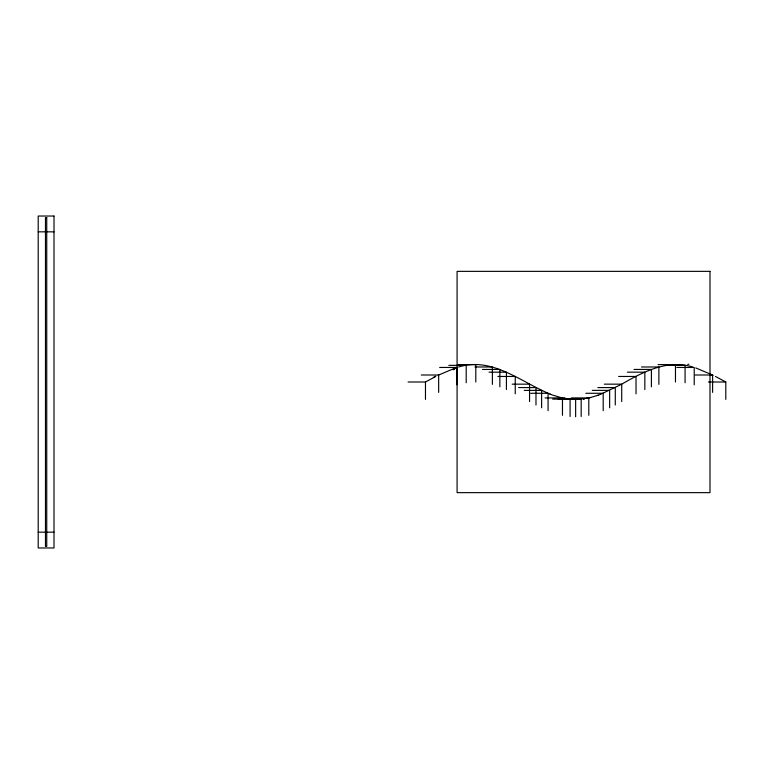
<?xml version="1.0" encoding="UTF-8"?>
<svg xmlns="http://www.w3.org/2000/svg" width="764" height="764" viewBox="0 0 764 764"><rect width="100%" height="100%" fill="white"/><g stroke="black" fill="none" stroke-linecap="round" stroke-linejoin="round"><path stroke-width="1.15" d="M408.081 382L425.472 382L435.776 376.471M621.562 384.244C642.763 372.058 667.545 359.051 692.614 366.987M620.97 384.569L600.666 394.291M438.278 375.2L455.22 368.028M598.155 395.217L590.648 397.49M456.49 367.627L457.416 367.341M458.658 366.987C492.465 356.473 521.334 382.382 550.605 394.291M589.579 397.748L585.644 398.541M584.651 398.693L558.245 399.391M38.2 231.836L54.005 231.836M458.41 364.609L475.8 364.609L475.8 382M658.081 364.609L675.471 364.609L675.471 382M448.812 365.354L466.202 365.354L466.202 382.735M667.679 365.354L685.069 365.354L685.069 382.735M474.998 366.987L492.388 366.987L492.388 384.378M641.493 366.987L658.883 366.987L658.883 384.378M439.663 367.455L457.053 367.455L457.053 384.836M676.828 367.455L694.218 367.455L694.218 384.836M482.476 369.442L499.857 369.442L499.857 386.832M634.024 369.442L651.405 369.442L651.405 386.832M489.046 372.173L506.427 372.173L506.427 389.554M627.454 372.173L644.835 372.173L644.835 389.554M421.279 375L438.66 375L438.66 392.39M695.221 375L712.602 375L712.602 392.39M497.851 376.461L515.242 376.461L515.242 393.842M618.639 376.461L636.03 376.461L636.03 393.842M708.409 382L725.8 382L725.8 399.391M512.166 384.158L529.557 384.158L529.557 401.549M604.324 384.158L621.715 384.158L621.715 401.549M518.603 387.577L535.984 387.577L535.984 404.968M597.897 387.577L615.287 387.577L615.287 404.968M524.238 390.385L541.619 390.385L541.619 407.775M592.262 390.385L609.643 390.385L609.643 407.775M530.684 393.279L548.074 393.279L548.074 410.669M585.816 393.279L603.197 393.279L603.197 410.669M545.085 397.92L562.466 397.92L562.466 415.31M571.415 397.92L588.796 397.92L588.796 415.31M552.697 399.123L581.184 399.123L581.184 416.514M38.2 532.164L54.005 532.164M566.621 398.693L575.636 399.391L575.636 416.772M565.627 398.541L561.683 397.748A29.252 1.041 17.1 0 1 560.556 397.471L553.107 395.217M695.765 367.933L712.993 375.2M715.496 376.471L725.8 382M570.087 399.123L570.087 416.514M425.472 382L425.472 399.391M433.303 377.435A64.386 3.218 -22.7 0 1 435.547 376.241M453.883 368.706A69.744 4.326 -25.2 0 1 455.239 368.258M453.023 369.795A123.338 9.206 -26.9 0 1 454.465 369.308M552.353 395.007A48.399 1.471 16.6 0 1 550.023 394.128M564.997 398.111A177.496 8.366 19.2 0 1 563.889 397.901M584.212 399.056A177.496 8.519 -19.4 0 1 583.333 399.18M590.591 397.509A29.252 1.05 -17.1 0 1 589.531 397.767M600.046 394.472A48.399 1.423 -16.7 0 1 597.419 395.427M687.762 364.418A97.314 7.793 27.7 0 1 688.927 364.237M710.09 374.083A64.386 2.884 23.2 0 1 712.716 375.391M54.005 216.031L38.2 216.031L38.2 547.969L54.005 547.969L54.005 216.031M46.738 217.606L45.468 217.606L45.468 546.394L46.738 546.394L46.738 217.606M709.995 271.354L457.082 271.354L457.082 492.646L709.995 492.646L709.995 271.354"/></g></svg>
